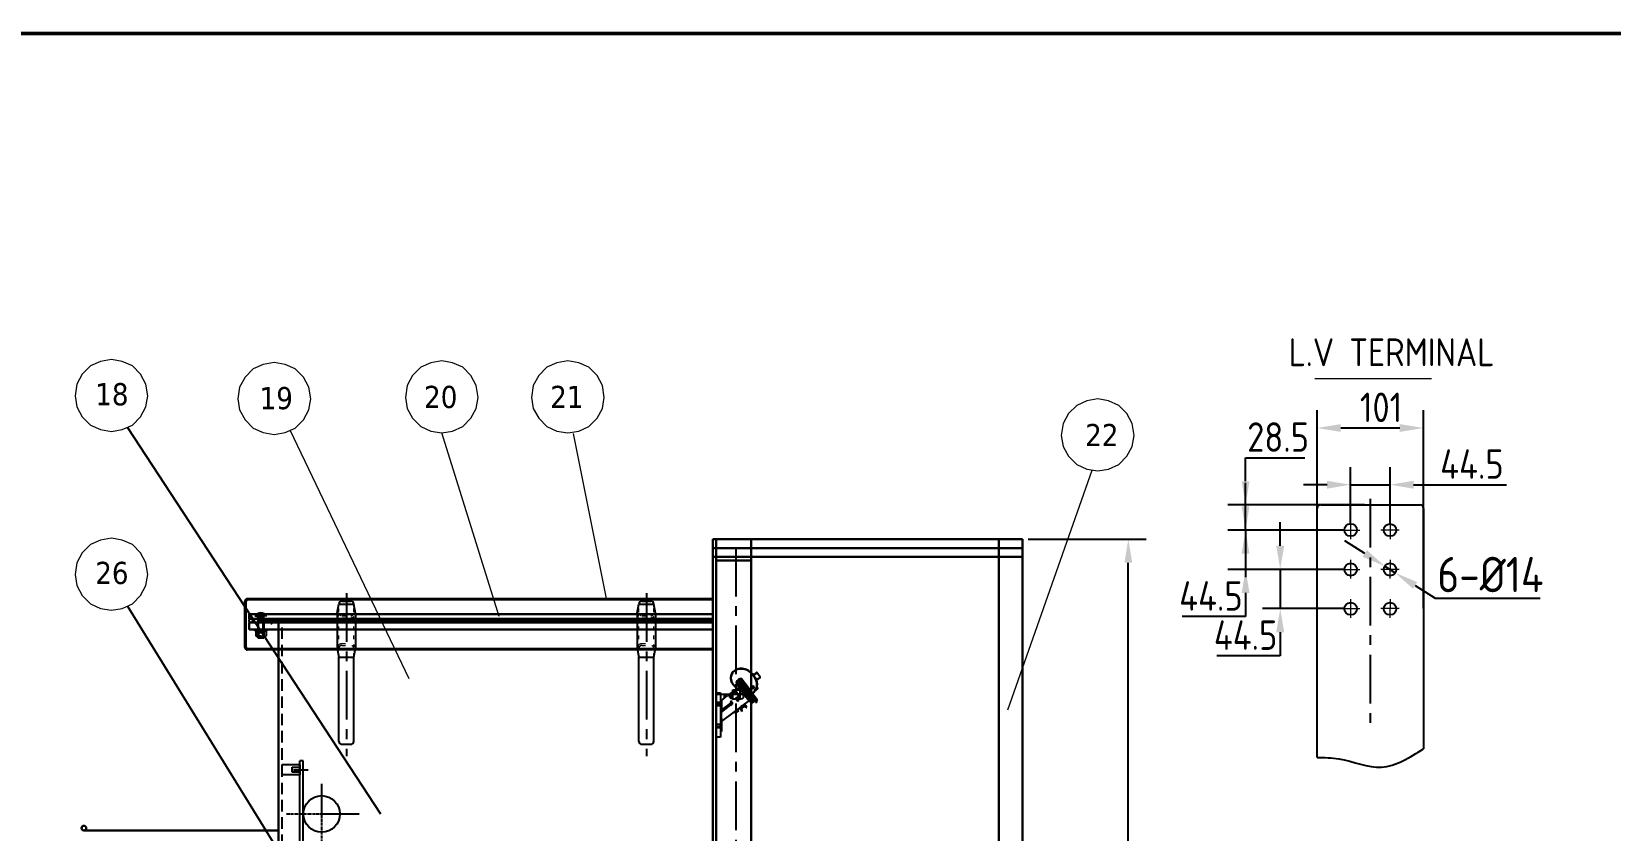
# Model space of a CAD drawing. Header units: millimetres. Extents: x 208456 to 224154, y -159503 to -153953.
# Drawn here: x 219504 to 222181, y -155492 to -154137 of the extents above; entities that cross this region are included whole.
import ezdxf

# ---------------------------------------------------------------- set-up
doc = ezdxf.new("R2010")
doc.units = ezdxf.units.MM
doc.header["$LTSCALE"] = 13
for name, pattern in [('ACAD_ISO03W100', [1.18, 0.47, -0.71]), ('CENTER', [50.8, 31.75, -6.35, 6.35, -6.35]), ('CENTER2', [1.125, 0.75, -0.125, 0.125, -0.125]), ('CENTERX2', [101.6, 63.5, -12.7, 12.7, -12.7]), ('DASHED', [0.75, 0.5, -0.25]), ('点画线', [18, 12, -2, 2, -2])]:
    doc.linetypes.add(name, pattern=pattern)
doc.layers.get('0').update_dxf_attribs({"color": 1, "linetype": 'CENTER'})
for name, color, linetype in [('1', 4, 'Continuous'), ('1轮廓实线层', 7, 'Continuous'), ('2细线层', 4, 'Continuous'), ('3中心线层', 1, 'CENTER'), ('4虚线层', 6, 'DASHED'), ('5剖面线层', 2, 'Continuous'), ('中心线', 1, 'CENTER2'), ('粗实线', 4, 'Continuous'), ('细实线', 2, 'Continuous')]:
    doc.layers.add(name, color=color, linetype=linetype)
doc.layers.add('中心线层', color=1, linetype='点画线', lineweight=18, true_color=0xff0000)
doc.layers.add('标注、文本', color=3, linetype='Continuous', lineweight=25)
doc.layers.add('铁心', color=3, linetype='Continuous', lineweight=0)
doc.styles.get("Standard").update_dxf_attribs({"font": 'gbenor.shx', "bigfont": 'gbcbig.shx'})
doc.styles.add('Tahoma$001', font='tahoma.ttf', dxfattribs={"height": 2.159784})
doc.dimstyles.new('1-15', dxfattribs={"dimscale": 20, "dimtxt": 3.5, "dimasz": 2, "dimexe": 1.5, "dimexo": 0.5, "dimgap": 0.5, "dimtad": 1, "dimtoh": 1, "dimdec": 1, "dimdsep": 46, "dimtxsty": 'Standard', "dimcen": 2.5, "dimclrd": 3, "dimclre": 3, "dimclrt": 3, "dimadec": 0, "dimazin": 2, "dimtfac": 1, "dimtdec": 1, "dimtmove": 0, "dimatfit": 2, "dimfxl": 1, "dimarcsym": 0})

# ---------------------------------------------------------------- blocks, each defined once
blk = doc.blocks.new('846712')
at = {"layer": '1轮廓实线层', "color": 0, "ltscale": 0.5}
for p, q in [((12564.4, -718.9), (12558.4, -718.9)), ((12558.4, -1098.9), (12558.4, -718.9)), ((12564.4, -1098.9), (12564.4, -718.9)), ((12547.6, -733.9), (12572.7, -733.9)), ((12547.6, -1083.9), (12572.7, -1083.9)), ((12558.4, -1098.9), (12564.4, -1098.9))]:
    blk.add_line(p, q, dxfattribs=at)
at = {"layer": '中心线', "color": 1, "ltscale": 0.5}
for p, q in [((12595.4, -758.1), (12595.4, -1068.6)), ((12535.8, -808.9), (12660.2, -808.9)), ((12516.2, -908.9), (12664, -908.9)), ((12510.6, -1008.9), (12666.4, -1008.9))]:
    blk.add_line(p, q, dxfattribs=at)
at = {"layer": '标注、文本'}
for centre in [(12595.4, -808.9), (12595.4, -908.9), (12595.4, -1008.9)]:
    blk.add_circle(centre, 31, dxfattribs=at)
blk = doc.blocks.new('A$C35956794')
at = {"layer": '4虚线层', "ltscale": 5}
for points in [[(17.7, 373.9), (47.7, 373.9), (47.7, 356.1), (17.7, 356.1)], [(17.7, 373.9), (47.7, 373.9), (47.7, 356.1), (17.7, 356.1)], [(34.8, 369.3), (47.7, 369.3), (47.7, 360.7), (34.8, 360.7)], [(34.8, 369.3), (47.7, 369.3), (47.7, 360.7), (34.8, 360.7)], [(17.7, 23.9), (47.7, 23.9), (47.7, 6.1), (17.7, 6.1)], [(17.7, 23.9), (47.7, 23.9), (47.7, 6.1), (17.7, 6.1)], [(34.8, 19.3), (47.7, 19.3), (47.7, 10.7), (34.8, 10.7)], [(34.8, 19.3), (47.7, 19.3), (47.7, 10.7), (34.8, 10.7)]]:
    blk.add_lwpolyline(points, close=True, dxfattribs=at)
at = {"layer": '标注、文本'}
blk.add_blockref('846712', (-12510.6, 1098.9), dxfattribs=at)
blk = doc.blocks.new('*D1631')
at = {"layer": 'Defpoints', "color": 0, "lineweight": -3, "transparency": 16777216}
for p in [(221863.6, -154809), (221683.6, -155139), (221863.6, -155125.4)]:
    blk.add_point(p, dxfattribs=at)
at = {"layer": '标注、文本', "color": 3, "lineweight": -2, "transparency": 16777216}
for p, q in [((221683.6, -155129), (221683.6, -154779)), ((221863.6, -155115.4), (221863.6, -154779)), ((221723.6, -154809), (221823.6, -154809))]:
    blk.add_line(p, q, dxfattribs=at)
at = {"layer": '标注、文本', "color": 3, "lineweight": -3, "transparency": 16777216}
for points in [[(221723.6, -154802.4), (221723.6, -154815.7), (221683.6, -154809)], [(221823.6, -154802.4), (221823.6, -154815.7), (221863.6, -154809)]]:
    blk.add_solid(points, dxfattribs=at)
at = {"layer": '标注、文本', "color": 3, "transparency": 16777216, "insert": (221791.8, -154774), "char_height": 50, "attachment_point": 5}
blk.add_mtext('101', dxfattribs=at)
blk = doc.blocks.new('*D1632')
at = {"layer": 'Defpoints', "color": 0, "lineweight": -3, "transparency": 16777216}
for p in [(221562.2, -154939.4), (221773.6, -154939.4), (221740.3, -154982.1)]:
    blk.add_point(p, dxfattribs=at)
at = {"layer": '标注、文本', "color": 3, "lineweight": -2, "transparency": 16777216}
for p, q in [((221562.2, -154899.4), (221562.2, -154859.4)), ((221562.2, -154859.4), (221662.4, -154859.4)), ((221763.6, -154939.4), (221532.2, -154939.4)), ((221562.2, -154982.1), (221562.2, -154939.4)), ((221730.3, -154982.1), (221532.2, -154982.1)), ((221562.2, -155022.1), (221562.2, -155062.1))]:
    blk.add_line(p, q, dxfattribs=at)
at = {"layer": '标注、文本', "color": 3, "lineweight": -3, "transparency": 16777216}
for points in [[(221555.5, -154899.4), (221568.8, -154899.4), (221562.2, -154939.4)], [(221555.5, -155022.1), (221568.8, -155022.1), (221562.2, -154982.1)]]:
    blk.add_solid(points, dxfattribs=at)
at = {"layer": '标注、文本', "color": 3, "transparency": 16777216, "insert": (221617.3, -154824.4), "char_height": 50, "attachment_point": 5}
blk.add_mtext('28.5', dxfattribs=at)
blk = doc.blocks.new('*D1633')
at = {"layer": 'Defpoints', "color": 0, "lineweight": -3, "transparency": 16777216}
for p in [(221807, -154905.2), (221740.3, -154982.1), (221807, -154982.1)]:
    blk.add_point(p, dxfattribs=at)
at = {"layer": '标注、文本', "color": 3, "lineweight": -2, "transparency": 16777216}
for p, q in [((221740.3, -154972.1), (221740.3, -154875.2)), ((221807, -154972.1), (221807, -154875.2)), ((221700.3, -154905.2), (221660.3, -154905.2)), ((221740.3, -154905.2), (221807, -154905.2)), ((221847, -154905.2), (222004.6, -154905.2))]:
    blk.add_line(p, q, dxfattribs=at)
at = {"layer": '标注、文本', "color": 3, "lineweight": -3, "transparency": 16777216}
for points in [[(221700.3, -154898.6), (221700.3, -154911.9), (221740.3, -154905.2)], [(221847, -154898.6), (221847, -154911.9), (221807, -154905.2)]]:
    blk.add_solid(points, dxfattribs=at)
at = {"layer": '标注、文本', "color": 3, "transparency": 16777216, "insert": (221945.8, -154870.2), "char_height": 50, "attachment_point": 5}
blk.add_mtext('44.5', dxfattribs=at)
blk = doc.blocks.new('*D1634')
at = {"layer": 'Defpoints', "color": 0, "lineweight": -3, "transparency": 16777216}
for p in [(221740.3, -154982.1), (221562.2, -155048.9), (221729.8, -155048.9)]:
    blk.add_point(p, dxfattribs=at)
at = {"layer": '标注、文本', "color": 3, "lineweight": -2, "transparency": 16777216}
for p, q in [((221562.2, -154942.1), (221562.2, -154902.1)), ((221730.3, -154982.1), (221532.2, -154982.1)), ((221562.2, -154982.1), (221562.2, -155048.9)), ((221719.8, -155048.9), (221532.2, -155048.9)), ((221562.2, -155088.9), (221562.2, -155128.9)), ((221562.2, -155128.9), (221454.6, -155128.9))]:
    blk.add_line(p, q, dxfattribs=at)
at = {"layer": '标注、文本', "color": 3, "lineweight": -3, "transparency": 16777216}
for points in [[(221555.5, -154942.1), (221568.8, -154942.1), (221562.2, -154982.1)], [(221555.5, -155088.9), (221568.8, -155088.9), (221562.2, -155048.9)]]:
    blk.add_solid(points, dxfattribs=at)
at = {"layer": '标注、文本', "color": 3, "transparency": 16777216, "insert": (221503.4, -155093.9), "char_height": 50, "attachment_point": 5}
blk.add_mtext('44.5 ', dxfattribs=at)
blk = doc.blocks.new('*D1635')
at = {"layer": 'Defpoints', "color": 0, "lineweight": -3, "transparency": 16777216}
for p in [(221798.1, -155043.4), (221815.8, -155054.7)]:
    blk.add_point(p, dxfattribs=at)
at = {"layer": '标注、文本', "color": 3, "lineweight": -2, "transparency": 16777216}
for p, q in [((221764.3, -155022), (221730.6, -155000.5)), ((221798.1, -155043.4), (221815.8, -155054.7)), ((221849.6, -155076.2), (221883.3, -155097.6)), ((221883.3, -155097.6), (222061.3, -155097.6))]:
    blk.add_line(p, q, dxfattribs=at)
at = {"layer": '标注、文本', "color": 3, "lineweight": -3, "transparency": 16777216}
for points in [[(221767.9, -155016.4), (221760.7, -155027.6), (221798.1, -155043.4)], [(221853.1, -155070.5), (221846, -155081.8), (221815.8, -155054.7)]]:
    blk.add_solid(points, dxfattribs=at)
at = {"layer": '标注、文本', "color": 3, "transparency": 16777216, "insert": (221977.3, -155057.6), "char_height": 60, "attachment_point": 5}
blk.add_mtext('6-%%C14', dxfattribs=at)
blk = doc.blocks.new('*D1669')
at = {"layer": 'Defpoints', "color": 0, "lineweight": -3, "transparency": 16777216}
for p in [(221183.9, -154997.7), (221363.4, -154997.7), (221183.9, -156647.7)]:
    blk.add_point(p, dxfattribs=at)
at = {"layer": '标注、文本', "color": 3, "lineweight": -2, "transparency": 16777216}
for p, q in [((221193.9, -154997.7), (221393.4, -154997.7)), ((221363.4, -156607.7), (221363.4, -155037.7)), ((221193.9, -156647.7), (221393.4, -156647.7))]:
    blk.add_line(p, q, dxfattribs=at)
at = {"layer": '标注、文本', "color": 3, "lineweight": -3, "transparency": 16777216}
for points in [[(221356.8, -155037.7), (221370.1, -155037.7), (221363.4, -154997.7)], [(221356.8, -156607.7), (221370.1, -156607.7), (221363.4, -156647.7)]]:
    blk.add_solid(points, dxfattribs=at)
at = {"layer": '标注、文本', "color": 3, "transparency": 16777216, "insert": (221318.4, -155822.7), "char_height": 70, "attachment_point": 5, "rotation": 90}
blk.add_mtext('1700', dxfattribs=at)
blk = doc.blocks.new('*D1670')
at = {"layer": 'Defpoints', "color": 0, "lineweight": -3, "transparency": 16777216}
for p in [(221740.3, -155048.9), (221620.9, -155115.4), (221740.3, -155115.4)]:
    blk.add_point(p, dxfattribs=at)
at = {"layer": '标注、文本', "color": 3, "lineweight": -2, "transparency": 16777216}
for p, q in [((221620.9, -155008.9), (221620.9, -154968.9)), ((221730.3, -155048.9), (221590.9, -155048.9)), ((221620.9, -155048.9), (221620.9, -155115.4)), ((221730.3, -155115.4), (221590.9, -155115.4)), ((221620.9, -155155.4), (221620.9, -155195.4)), ((221620.9, -155195.4), (221513.4, -155195.4))]:
    blk.add_line(p, q, dxfattribs=at)
at = {"layer": '标注、文本', "color": 3, "lineweight": -3, "transparency": 16777216}
for points in [[(221614.3, -155008.9), (221627.6, -155008.9), (221620.9, -155048.9)], [(221614.3, -155155.4), (221627.6, -155155.4), (221620.9, -155115.4)]]:
    blk.add_solid(points, dxfattribs=at)
at = {"layer": '标注、文本', "color": 3, "transparency": 16777216, "insert": (221562.2, -155160.4), "char_height": 50, "attachment_point": 5}
blk.add_mtext('44.5', dxfattribs=at)

msp = doc.modelspace()

# ---------------------------------------------------------------- hatches: boundary and pattern name
at = {"layer": '5剖面线层'}
msp.add_hatch(color=256, dxfattribs=at).paths.add_polyline_path([(219910.093, -155140.817, 1), (219910.093, -155132.817), (219902.322, -155132.817, 1), (219902.322, -155140.817)])

# ---------------------------------------------------------------- linework, layer by layer
at = {"color": 0, "lineweight": 25}
msp.add_line((220739.438, -155232.088), (220733.406, -155236.559), dxfattribs=at)
at = {"layer": '1', "color": 1, "linetype": 'CENTERX2', "lineweight": -3, "ltscale": 0.1}
for p, q in [((221773.636, -154929.409), (221773.564, -155324.113)), ((220698.928, -156547.666), (220698.928, -154997.713)), ((220698.928, -156547.666), (220698.928, -154997.713)), ((220037.928, -155088.985), (220037.928, -155365.449)), ((220546.463, -155088.985), (220546.463, -155365.449)), ((220723.928, -155260.94), (220664.928, -155260.94))]:
    msp.add_line(p, q, dxfattribs=at)
at = {"layer": '1'}
for p, q in [((221683.55, -155367.893), (221683.571, -154945.367)), ((221689.571, -154939.367), (221857.571, -154939.367)), ((221863.571, -154945.367), (221863.546, -155353.096))]:
    msp.add_line(p, q, dxfattribs=at)
at = {"layer": '1', "color": 7, "linetype": 'Continuous', "lineweight": 25}
for p, q in [((220702.897, -155217.564), (220702.776, -155217.339)), ((220722.544, -155222.704), (220722.423, -155222.479)), ((220724.465, -155224.166), (220724.252, -155223.948)), ((220739.47, -155231.447), (220733.873, -155224.019)), ((220690.988, -155240.733), (220691.108, -155240.958)), ((220701.743, -155252.933), (220693.618, -155244.418)), ((220693.992, -155244.094), (220701.005, -155251.445)), ((220703.687, -155249.423), (220698.946, -155240.123)), ((220700.056, -155240.1), (220705.505, -155250.79)), ((220700.268, -155240.085), (220700.094, -155240.097)), ((220705.538, -155250.788), (220700.094, -155240.097)), ((220701.44, -155242.387), (220700.268, -155240.085)), ((220700.307, -155240.083), (220700.284, -155240.059)), ((220700.307, -155240.083), (220701.468, -155242.365)), ((220701.005, -155251.445), (220703.687, -155249.423)), ((220705.663, -155239.204), (220701.302, -155242.49)), ((220701.302, -155242.49), (220722.517, -155270.644)), ((220703.271, -155241.015), (220704.341, -155240.208)), ((220703.271, -155241.015), (220715.393, -155257.102)), ((220704.193, -155235.984), (220704.098, -155237.128)), ((220718.09, -155255.696), (220704.098, -155237.128)), ((220704.219, -155242.273), (220705.289, -155241.466)), ((220704.341, -155240.208), (220716.464, -155256.296)), ((220718.888, -155255.095), (220704.399, -155235.868)), ((220708.21, -155235.965), (220704.759, -155235.678)), ((220708.038, -155245.115), (220706.968, -155245.921)), ((220724.074, -155257.001), (220707.293, -155234.75)), ((220707.733, -155233.685), (220726.24, -155258.225)), ((220721.524, -155253.108), (220708.633, -155236)), ((220730.122, -155232.648), (220725.147, -155226.051)), ((220725.534, -155225.729), (220725.414, -155225.504)), ((220727.322, -155228.034), (220725.414, -155225.504)), ((220725.534, -155225.729), (220730.51, -155232.326)), ((220725.577, -155225.493), (220727.483, -155228.023)), ((220725.79, -155225.711), (220725.577, -155225.493)), ((220725.79, -155225.711), (220730.758, -155232.309)), ((220727.483, -155228.023), (220727.322, -155228.034)), ((220728.612, -155229.522), (220728.451, -155229.533)), ((220730.396, -155232.114), (220728.451, -155229.533)), ((220728.612, -155229.522), (220730.557, -155232.103)), ((220730.51, -155232.326), (220730.396, -155232.114)), ((220730.758, -155232.309), (220730.557, -155232.103)), ((220732.07, -155234.762), (220731.96, -155234.556)), ((220733.551, -155249.128), (220735.471, -155251.677)), ((220735.668, -155250.276), (220733.886, -155247.912)), ((220735.471, -155251.677), (220735.668, -155250.276)), ((220664.928, -155258.434), (220671.928, -155258.434)), ((220671.928, -155274.525), (220664.928, -155274.525)), ((220664.928, -155276.442), (220671.928, -155276.442)), ((220671.928, -155258.434), (220671.928, -155274.525)), ((220671.928, -155269.112), (220673.928, -155269.112)), ((220671.928, -155276.442), (220671.928, -155274.525)), ((220671.928, -155279.721), (220671.928, -155276.442)), ((220679.155, -155266.88), (220673.928, -155270.819)), ((220673.928, -155269.112), (220673.928, -155289.848)), ((220688.868, -155275.839), (220673.928, -155287.096)), ((220678.661, -155262.852), (220681.518, -155260.699)), ((220679.156, -155266.89), (220678.661, -155262.852)), ((220679.156, -155266.89), (220683.638, -155263.512)), ((220683.638, -155263.512), (220681.518, -155260.699)), ((220700.036, -155251.145), (220683.633, -155263.506)), ((220686.014, -155262.512), (220697.195, -155254.086)), ((220686.014, -155262.512), (220686.215, -155262.778)), ((220686.215, -155262.778), (220687.333, -155261.936)), ((220686.349, -155262.955), (220686.215, -155262.778)), ((220687.467, -155262.113), (220686.349, -155262.955)), ((220686.349, -155262.955), (220690.143, -155267.991)), ((220687.317, -155261.915), (220695.703, -155255.596)), ((220687.317, -155261.915), (220687.333, -155261.936)), ((220687.333, -155261.936), (220687.467, -155262.113)), ((220687.467, -155262.113), (220691.261, -155267.148)), ((220696.136, -155256.17), (220687.75, -155262.489)), ((220689.713, -155272.178), (220688.251, -155278.511)), ((220689.696, -155263.409), (220697.282, -155257.692)), ((220692.06, -155266.547), (220689.696, -155263.409)), ((220692.149, -155272.74), (220689.713, -155272.178)), ((220689.816, -155263.569), (220697.403, -155257.851)), ((220690.143, -155267.991), (220691.261, -155267.148)), ((220690.687, -155279.073), (220692.149, -155272.74)), ((220690.924, -155278.045), (220692.958, -155276.513)), ((220691.261, -155267.148), (220692.06, -155266.547)), ((220691.672, -155274.807), (220692.958, -155276.513)), ((220695.74, -155255.644), (220695.703, -155255.596)), ((220695.74, -155255.644), (220697.417, -155254.38)), ((220695.873, -155255.821), (220695.74, -155255.644)), ((220697.55, -155254.557), (220695.873, -155255.821)), ((220699.647, -155260.829), (220695.873, -155255.821)), ((220697.195, -155254.086), (220697.417, -155254.38)), ((220697.417, -155254.38), (220697.55, -155254.557)), ((220697.55, -155254.557), (220701.324, -155259.565)), ((220699.603, -155265.558), (220697.606, -155267.063)), ((220697.606, -155267.063), (220701.518, -155272.254)), ((220703.514, -155270.749), (220699.603, -155265.558)), ((220699.647, -155260.829), (220701.324, -155259.565)), ((220701.518, -155272.254), (220703.514, -155270.749)), ((220702.618, -155253.807), (220705.813, -155251.399)), ((220705.254, -155251.82), (220711.766, -155260.462)), ((220709.536, -155280.236), (220713.05, -155277.588)), ((220711.766, -155260.462), (220720.492, -155272.042)), ((220716.932, -155282.739), (220713.05, -155277.588)), ((220713.08, -155277.628), (220720.492, -155272.042)), ((220715.393, -155257.102), (220716.464, -155256.296)), ((220715.995, -155257.901), (220717.065, -155257.094)), ((220715.995, -155257.901), (220728.118, -155273.989)), ((220717.065, -155257.094), (220729.188, -155273.182)), ((220732.082, -155274.264), (220718.09, -155255.696)), ((220733.554, -155274.557), (220718.888, -155255.095)), ((220720.492, -155272.042), (220726.157, -155275.474)), ((220734.416, -155270.216), (220721.524, -155253.108)), ((220722.517, -155270.644), (220726.157, -155275.474)), ((220722.517, -155270.644), (220722.517, -155270.644)), ((220724.421, -155269.082), (220725.491, -155268.275)), ((220725.888, -155258.898), (220726.787, -155258.221)), ((220726.157, -155275.474), (220730.518, -155272.188)), ((220727.17, -155272.73), (220728.24, -155271.924)), ((220728.118, -155273.989), (220729.188, -155273.182)), ((220728.801, -155257.349), (220728.697, -155257.241)), ((220730.029, -155255.778), (220735.471, -155251.677)), ((220732.082, -155274.264), (220733.554, -155274.557)), ((220733.554, -155274.557), (220734.416, -155270.216)), ((220664.928, -155279.722), (220671.928, -155279.722)), ((220671.928, -155279.722), (220671.928, -155311.905)), ((220671.928, -155289.848), (220673.928, -155289.848)), ((220673.928, -155301.779), (220671.928, -155301.779)), ((220673.928, -155290.853), (220689.824, -155278.874)), ((220673.928, -155301.779), (220673.928, -155289.848)), ((220673.928, -155307.13), (220695.75, -155290.687)), ((220673.928, -155301.779), (220673.928, -155323.813)), ((220688.251, -155278.511), (220690.687, -155279.073)), ((220695.729, -155290.659), (220701, -155286.687)), ((220697.254, -155292.684), (220695.729, -155290.659)), ((220702.525, -155288.712), (220697.254, -155292.684)), ((220702.525, -155288.712), (220701, -155286.687)), ((220701.021, -155286.715), (220704.295, -155284.248)), ((220704.265, -155284.208), (220707.779, -155281.56)), ((220708.147, -155289.359), (220704.265, -155284.208)), ((220707.348, -155280.988), (220709.105, -155279.664)), ((220707.348, -155280.988), (220708.418, -155282.407)), ((220708.147, -155289.359), (220708.672, -155288.963)), ((220710.175, -155281.083), (220709.105, -155279.664)), ((220716.407, -155283.134), (220716.932, -155282.739)), ((220671.928, -155311.905), (220664.928, -155311.905)), ((220664.928, -155315.184), (220671.928, -155315.184)), ((220664.928, -155317.101), (220671.928, -155317.101)), ((220671.928, -155315.184), (220671.928, -155311.905)), ((220671.928, -155317.101), (220671.928, -155315.184)), ((220671.928, -155317.101), (220671.928, -155333.193)), ((220671.928, -155323.813), (220673.928, -155323.813)), ((220671.928, -155333.193), (220664.928, -155333.193))]:
    msp.add_line(p, q, dxfattribs=at)
at = {"layer": '1', "const_width": 6.541}
msp.add_lwpolyline([(216791.085, -159297.596), (223967.085, -159297.596), (223967.085, -154139.846), (216791.085, -154139.846), (216791.085, -159297.596)], dxfattribs=at)
at = {"layer": '1'}
for centre in [(221740.259, -154982.117), (221806.996, -154982.127), (221740.259, -155049.067), (221740.259, -155049.067), (221806.933, -155049.078), (221806.954, -155049.078), (221740.259, -155115.617), (221740.259, -155115.617), (221806.933, -155115.627), (221806.954, -155115.627)]:
    msp.add_circle(centre, 10.5, dxfattribs=at)
at = {"layer": '1', "color": 7, "linetype": 'Continuous', "lineweight": 25, "extrusion": (0, 0, -1)}
msp.add_circle((-220727.096, -155248.87), 2, dxfattribs=at)
at = {"layer": '1', "color": 7, "linetype": 'Continuous', "lineweight": 25}
for centre, radius in [((220727.096, -155248.87), 1.134), ((220706.652, -155264.316), 4.5)]:
    msp.add_circle(centre, radius, dxfattribs=at)
at = {"layer": '1'}
for centre, start, end in [((221689.571, -154945.367), 90, 180), ((221857.571, -154945.367), 0, 90)]:
    msp.add_arc(centre, 6, start, end, dxfattribs=at)
at = {"layer": '1', "color": 7, "linetype": 'Continuous', "lineweight": 25}
for centre, radius, start, end in [((220712.539, -155286.049), 5.5, 138.536959, 217), ((220708.371, -155288.564), 0.5, 307, 31.105387), ((220712.539, -155286.049), 5.5, 37, 115.463041), ((220716.106, -155282.735), 0.5, 222.894613, 307)]:
    msp.add_arc(centre, radius, start, end, dxfattribs=at)
at = {"layer": '1', "color": 7, "linetype": 'Continuous', "lineweight": 25, "extrusion": (0, 0, -1)}
msp.add_arc((-220712.539, -155286.049), 4.369, 328.894613, 137.105387, dxfattribs=at)
at = {"layer": '1', "color": 7, "linetype": 'Continuous', "lineweight": 25}
for centre, major_axis, ratio, start_param, end_param in [((220705.2, -155233.381), (-14.092, -7.577), 0.99884025, 4.3639957, 6.55141726), ((220705.079, -155233.157), (14.092, 7.577), 0.99884025, 1.22240304, 3.14155831), ((220705.212, -155233.402), (13.652, 7.341), 0.99884025, 1.22240304, 3.4098246), ((220706.519, -155243.042), (22.899, 12.313), 0.99884025, 0.41949, 1.22240304), ((220706.64, -155243.267), (-22.899, -12.313), 0.99884025, 3.56108265, 4.3639957), ((220702.969, -155218.058), (0.072, -0.495), 0.01643668, 1.52552008, 3.09631641), ((220706.651, -155243.288), (22.459, 12.077), 0.99884025, 0.41949, 1.22240304), ((220706.68, -155243.031), (18.609, 18.157), 0.99834277, 0.13937006, 0.87111424), ((220722.238, -155223.1), (-0.306, -0.396), 0.04397233, 1.55116528, 3.12196161), ((220712.768, -155235.38), (13.652, 7.341), 0.99884025, 0.15263109, 0.41949), ((220712.636, -155235.134), (14.092, 7.577), 0.99884025, 0.15263008, 0.41949), ((220721.979, -155223.259), (-0.612, -0.791), 0.05698941, 3.13358416, 3.6194001), ((220712.757, -155235.358), (-14.092, -7.577), 0.99884025, 3.29422273, 3.56108265), ((220712.8, -155235.122), (11.452, 11.174), 0.99834277, 6.1556955, 6.42255536), ((220713.013, -155235.34), (11.452, 11.174), 0.99834277, 6.1556955, 6.28321619), ((220719.596, -155234.153), (13.658, 10.294), 0.00476333, -0.94434426, -0.05739813), ((220719.897, -155234.552), (13.976, 10.532), 0.00475281, 5.32250321, 6.28719916), ((220693.98, -155244.073), (0.362, 0.345), 0.04642525, 3.12881744, 4.69961376), ((220709.946, -155245.914), (-10.957, -5.892), 0.99884025, 4.39833045, 5.30467732), ((220709.923, -155245.872), (10.076, 5.418), 0.99884025, 1.30989262, 2.11845673), ((220710.139, -155246.116), (-0.817, 11.681), 0.99996192, 0.17228312, 0.96124965), ((220710.313, -155246.104), (-0.817, 11.681), 0.99996192, 0.48128088, 0.96124965), ((220710.164, -155245.855), (-8.188, -7.99), 0.99834277, 4.60207295, 4.97992946), ((220710.313, -155246.104), (-0.817, 11.681), 0.99996192, 0.18877934, 0.40585328), ((220719.897, -155234.552), (13.976, 10.532), 0.00475281, 2.94649352, 3.58215091), ((220719.596, -155234.153), (-13.577, -10.231), 0.00475281, 0.02653282, 0.3733367), ((220710.164, -155245.855), (-8.188, -7.99), 0.99834277, 4.19138708, 4.29170853), ((220725.135, -155226.03), (-0.399, -0.301), 0.04758767, 1.56414743, 3.13390013), ((220724.779, -155226.095), (-0.799, -0.601), 0.05708026, 3.15974565, 3.67189583), ((220715.348, -155243.782), (16.294, 8.761), 0.99884025, 4.89389019, 6.43576609), ((220715.336, -155243.761), (-16.734, -8.998), 0.99884025, 1.84872208, 3.29417344), ((220730.111, -155232.628), (-0.399, -0.301), 0.04758767, 1.56385942, 3.13390013), ((220729.759, -155232.706), (-0.799, -0.602), 0.00475281, 3.1564539, 3.66808606), ((220715.585, -155243.744), (13.599, 13.269), 0.99834277, 5.27624114, 5.89227917), ((220725.494, -155241.979), (-13.976, -10.532), 0.00475281, 3.14669955, 4.12383075), ((220726.493, -155255.239), (2.642, 1.421), 0.99884025, 4.13525179, 4.35456402), ((220726.735, -155255.222), (-2.147, -2.095), 0.99834277, 0.8170366, 0.86765709), ((220715.585, -155243.744), (13.599, 13.269), 0.99834277, 4.71019481, 4.85040605)]:
    msp.add_ellipse(centre, major_axis=major_axis, ratio=ratio, start_param=start_param, end_param=end_param, dxfattribs=at)
at = {"layer": '1', "color": 7, "linetype": 'Continuous', "lineweight": 25, "extrusion": (0, 0, -1)}
for centre, major_axis, ratio, start_param, end_param in [((220704.43, -155248.685), (1.384, -2.714), 0.00104004, 5.6008814, 6.28329839), ((220726.094, -155227.841), (-1.389, 0.182), 0.00123907, 3.14770872, 3.66653727), ((220727.557, -155229.783), (-1.056, -0.261), 0.00137568, 2.61411929, 3.13368622), ((220715.222, -155243.548), (11.36, -15.259), 0.99874491, 4.70655602, 4.85916587), ((220715.383, -155243.537), (11.106, -15.444), 0.99876988, 4.69007172, 5.56738076), ((220719.378, -155247.631), (-15.466, -11.353), 0.08906247, 2.7381645, 2.76768773), ((220700.534, -155251.62), (-2.084, 2.186), 0.01267621, 3.14307477, 4.08056763)]:
    msp.add_ellipse(centre, major_axis=major_axis, ratio=ratio, start_param=start_param, end_param=end_param, dxfattribs=at)
at = {"layer": '1', "color": 7, "linetype": 'Continuous', "lineweight": 25}
for points, knots in [([(220733.87, -155224.026), (220733.86, -155224.009), (220733.819, -155223.943), (220733.709, -155223.871), (220733.572, -155223.824), (220733.453, -155223.817), (220733.364, -155223.83), (220733.303, -155223.849), (220733.261, -155223.867), (220733.241, -155223.876), (220733.235, -155223.88)], [0, 0, 0, 0, 0.06047417, 0.24688575, 0.39669031, 0.5247827, 0.63381358, 0.72827515, 0.83552295, 1, 1, 1, 1]), ([(220700.056, -155240.1), (220700.059, -155240.106), (220700.028, -155240.111), (220699.909, -155240.118), (220699.82, -155240.121), (220699.505, -155240.125), (220699.224, -155240.125), (220698.946, -155240.123)], [0, 0, 0, 0, 0.25, 0.25, 0.5, 0.5, 1, 1, 1, 1]), ([(220705.505, -155250.79), (220705.441, -155250.665), (220705.338, -155250.547), (220705.08, -155250.313), (220704.93, -155250.201), (220704.602, -155249.977), (220704.424, -155249.865), (220704.062, -155249.645), (220703.875, -155249.535), (220703.687, -155249.423)], [0, 0, 0, 0, 0.25, 0.25, 0.5, 0.5, 0.75, 0.75, 1, 1, 1, 1]), ([(220707.293, -155234.75), (220707.297, -155234.756), (220707.313, -155234.726), (220707.365, -155234.61), (220707.401, -155234.523), (220707.525, -155234.216), (220707.63, -155233.95), (220707.733, -155233.685)], [0, 0, 0, 0, 0.25, 0.25, 0.5, 0.5, 1, 1, 1, 1]), ([(220730.141, -155231.481), (220730.324, -155231.686), (220730.503, -155231.895), (220730.928, -155232.413), (220731.17, -155232.729), (220731.632, -155233.371), (220731.852, -155233.697), (220732.479, -155234.695), (220732.854, -155235.384), (220733.185, -155236.096)], [0, 0, 0, 0, 0.14927532, 0.14927532, 0.36195649, 0.36195649, 0.57463766, 0.57463766, 1, 1, 1, 1]), ([(220733.406, -155236.559), (220733.404, -155236.559), (220733.399, -155236.551), (220733.379, -155236.512), (220733.365, -155236.482), (220733.325, -155236.398), (220733.3, -155236.345), (220733.245, -155236.225), (220733.215, -155236.16), (220733.185, -155236.096)], [0, 0, 0, 0, 0.25, 0.25, 0.5, 0.5, 0.75, 0.75, 1, 1, 1, 1]), ([(220739.438, -155232.088), (220739.439, -155232.086), (220739.447, -155232.079), (220739.471, -155232.05), (220739.516, -155231.983), (220739.561, -155231.873), (220739.579, -155231.725), (220739.549, -155231.571), (220739.495, -155231.488), (220739.467, -155231.455)], [0, 0, 0, 0, 0.04486945, 0.21301558, 0.33962872, 0.47950858, 0.65851945, 0.85796921, 1, 1, 1, 1]), ([(220701.743, -155252.933), (220701.657, -155252.845), (220701.585, -155252.741), (220701.45, -155252.513), (220701.388, -155252.388), (220701.272, -155252.132), (220701.217, -155251.999), (220701.11, -155251.726), (220701.057, -155251.584), (220701.005, -155251.445)], [0, 0, 0, 0, 0.25, 0.25, 0.5, 0.5, 0.75, 0.75, 1, 1, 1, 1]), ([(220726.24, -155258.225), (220726.009, -155258.206), (220725.784, -155258.158), (220725.411, -155258.035), (220725.258, -155257.969), (220725.112, -155257.892)], [0, 0, 0, 0, 0.56446627, 0.56446627, 1, 1, 1, 1]), ([(220726.896, -155258.208), (220727.062, -155258.185), (220727.221, -155258.148), (220727.529, -155258.05), (220727.678, -155257.988), (220727.958, -155257.844), (220728.09, -155257.762), (220728.341, -155257.578), (220728.461, -155257.475), (220728.57, -155257.365)], [0, 0, 0, 0, 0.25, 0.25, 0.5, 0.5, 0.75, 0.75, 1, 1, 1, 1]), ([(220727.136, -155258.191), (220727.302, -155258.168), (220727.46, -155258.132), (220727.768, -155258.033), (220727.916, -155257.971), (220728.194, -155257.828), (220728.325, -155257.746), (220728.575, -155257.562), (220728.693, -155257.459), (220728.801, -155257.349)], [0, 0, 0, 0, 0.25, 0.25, 0.5, 0.5, 0.75, 0.75, 1, 1, 1, 1])]:
    msp.add_open_spline(points, degree=3, knots=knots, dxfattribs=at)
at = {"layer": '1轮廓实线层'}
for p, q in [((219882.9, -155127.817), (219892.928, -155127.817)), ((219887.748, -155134.217), (219898.108, -155127.817)), ((219898.108, -155134.217), (219887.748, -155127.817)), ((219887.748, -155134.217), (219887.748, -155127.817)), ((219887.748, -155134.217), (219898.108, -155134.217)), ((219887.928, -155136.817), (219888.928, -155134.217)), ((219887.928, -155136.817), (219892.928, -155136.817)), ((219887.928, -155136.817), (219887.928, -155164.817)), ((219898.108, -155134.217), (219888.928, -155134.217)), ((219888.928, -155134.217), (219888.928, -155134.217)), ((219902.957, -155127.817), (219892.928, -155127.817)), ((219897.928, -155136.817), (219892.928, -155136.817)), ((219897.928, -155136.817), (219896.928, -155134.217)), ((219897.928, -155136.817), (219897.928, -155164.817)), ((219898.108, -155134.217), (219898.108, -155127.817)), ((219882.928, -155152.817), (219882.928, -155150.817)), ((219892.928, -155152.817), (219882.928, -155152.817)), ((219884.383, -155153.529), (219884.383, -155161.604)), ((219885.078, -155152.817), (219892.928, -155152.817)), ((219893.178, -155152.817), (219886.582, -155152.817)), ((219893.178, -155162.317), (219886.582, -155162.317)), ((219887.928, -155164.817), (219897.928, -155164.817)), ((219888.781, -155153.529), (219888.781, -155164.817)), ((219892.928, -155152.817), (219902.928, -155152.817)), ((219900.778, -155152.817), (219892.928, -155152.817)), ((219893.178, -155152.817), (219899.775, -155152.817)), ((219893.178, -155162.317), (219899.775, -155162.317)), ((219897.576, -155153.529), (219897.576, -155164.817)), ((219901.973, -155153.529), (219901.973, -155161.604)), ((219902.928, -155152.817), (219902.928, -155150.817))]:
    msp.add_line(p, q, dxfattribs=at)
for centre, radius, start, end in [((219892.858, -155135.206), 12.4, 89.672726, 143.421423), ((219892.798, -155135.609), 12.803, 37.488414, 89.417438), ((219886.582, -155156.566), 3.749, 54.090399, 125.909601), ((219886.582, -155158.568), 3.749, 234.090399, 305.909601), ((219893.178, -155166.744), 13.927, 71.593388, 108.406612), ((219893.178, -155148.39), 13.927, 251.593388, 288.406612), ((219899.775, -155156.566), 3.749, 54.090399, 125.909601), ((219899.775, -155158.568), 3.749, 234.090399, 305.909601)]:
    msp.add_arc(centre, radius, start, end, dxfattribs=at)
at = {"layer": '2细线层'}
for p, q in [((219888.928, -155164.817), (219888.928, -155134.217)), ((219896.928, -155164.817), (219896.928, -155134.217))]:
    msp.add_line(p, q, dxfattribs=at)
at = {"layer": '3中心线层'}
msp.add_line((219892.928, -155157.514), (219892.928, -155150.721), dxfattribs=at)
at = {"layer": '4虚线层', "ltscale": 3}
msp.add_line((219928.928, -156541.666), (219928.928, -155138.817), dxfattribs=at)
at = {"layer": '4虚线层'}
for p, q in [((219887.678, -155152.817), (219887.678, -155150.817)), ((219898.178, -155152.817), (219898.178, -155150.817))]:
    msp.add_line(p, q, dxfattribs=at)
at = {"layer": '4虚线层', "ltscale": 3}
msp.add_circle((219875.928, -155135.817), 3, dxfattribs=at)
at = {"layer": '中心线层'}
for p, q in [((221724.76, -154982.117), (221755.759, -154982.117)), ((221740.259, -154965.998), (221740.259, -154997.834)), ((221822.495, -154982.132), (221791.496, -154982.122)), ((221807.001, -154966.009), (221806.991, -154997.845)), ((221740.259, -155032.748), (221740.259, -155064.584)), ((221806.98, -155032.759), (221806.97, -155064.595)), ((221724.76, -155048.867), (221755.759, -155048.867)), ((221822.475, -155048.882), (221791.475, -155048.872)), ((221724.76, -155115.416), (221755.759, -155115.416)), ((221740.259, -155099.297), (221740.259, -155131.134)), ((221822.475, -155115.431), (221791.475, -155115.422)), ((221806.98, -155099.308), (221806.97, -155131.144))]:
    msp.add_line(p, q, dxfattribs=at)
at = {"layer": '标注、文本'}
for p, q in [((219666.695, -154807.942), (220095.928, -155463.665)), ((219666.695, -155111.048), (220046.392, -155726.546)), ((219865.928, -155181.597), (219865.928, -155102.615)), ((219867.928, -155181.597), (219867.928, -155102.615)), ((220658.928, -155098.615), (219869.928, -155098.615)), ((220658.928, -155100.615), (219869.928, -155100.615)), ((220022.428, -155122.855), (220025.428, -155107.855)), ((220025.428, -155107.855), (220050.428, -155107.855)), ((220030.428, -155102.615), (220045.428, -155102.615)), ((220053.428, -155122.855), (220050.428, -155107.855)), ((220530.963, -155122.855), (220533.963, -155107.855)), ((220533.963, -155107.855), (220558.963, -155107.855)), ((220538.963, -155102.615), (220553.963, -155102.615)), ((220561.963, -155122.855), (220558.963, -155107.855)), ((220022.428, -155122.855), (220022.428, -155182.855)), ((220053.428, -155122.855), (220053.428, -155182.855)), ((220530.963, -155122.855), (220530.963, -155182.855)), ((220561.963, -155122.855), (220561.963, -155182.855)), ((220658.928, -155183.597), (219866.464, -155183.597)), ((220658.928, -155185.597), (219869.928, -155185.597)), ((220022.428, -155182.855), (220025.428, -155197.855)), ((220050.428, -155197.855), (220053.428, -155182.855)), ((220530.963, -155182.855), (220533.963, -155197.855)), ((220558.963, -155197.855), (220561.963, -155182.855)), ((220658.928, -155176.666), (220658.928, -156539.666)), ((220025.428, -155340.597), (220025.428, -155197.855)), ((220025.428, -155197.855), (220050.428, -155197.855)), ((220050.428, -155340.597), (220050.428, -155197.855)), ((220533.963, -155340.597), (220533.963, -155197.855)), ((220533.963, -155197.855), (220558.963, -155197.855)), ((220558.963, -155340.597), (220558.963, -155197.855)), ((220664.928, -155256.434), (220664.928, -155331.193)), ((220030.428, -155345.597), (220045.428, -155345.597)), ((220538.963, -155345.597), (220553.963, -155345.597))]:
    msp.add_line(p, q, dxfattribs=at)
at = {"layer": '标注、文本', "color": 2, "linetype": 'ACAD_ISO03W100', "lineweight": 18}
for p, q in [((220025.428, -155197.855), (220025.428, -155107.615)), ((220050.428, -155197.855), (220050.428, -155107.615)), ((220533.963, -155197.855), (220533.963, -155107.615)), ((220558.963, -155197.855), (220558.963, -155107.615)), ((220030.428, -155127.855), (220045.428, -155127.855)), ((220030.428, -155130.855), (220045.428, -155130.855)), ((220538.963, -155127.855), (220553.963, -155127.855)), ((220538.963, -155130.855), (220553.963, -155130.855)), ((220030.428, -155174.855), (220045.428, -155174.855)), ((220030.428, -155177.855), (220045.428, -155177.855)), ((220538.963, -155174.855), (220553.963, -155174.855)), ((220538.963, -155177.855), (220553.963, -155177.855))]:
    msp.add_line(p, q, dxfattribs=at)
at = {"layer": '标注、文本', "color": 4, "lineweight": 30}
msp.add_line((219922.928, -155491.68), (219592.928, -155491.68), dxfattribs=at)
msp.add_circle((219592.928, -155487.68), 4, dxfattribs=at)
at = {"layer": '标注、文本'}
for centre, radius, start, end in [((219869.928, -155102.615), 4, 90, 180), ((219869.928, -155102.615), 2, 90, 180), ((220030.428, -155107.615), 5, 90, 180), ((220045.428, -155107.615), 5, 0, 90), ((220538.963, -155107.615), 5, 90, 180), ((220553.963, -155107.615), 5, 0, 90), ((219869.928, -155181.597), 4, 180, 270), ((219869.928, -155181.597), 2, 180, 270), ((220030.428, -155340.597), 5, 180, 270), ((220045.428, -155340.597), 5, 270, 0), ((220538.963, -155340.597), 5, 180, 270), ((220553.963, -155340.597), 5, 270, 0)]:
    msp.add_arc(centre, radius, start, end, dxfattribs=at)
at = {"layer": '标注、文本', "color": 2, "linetype": 'ACAD_ISO03W100', "lineweight": 18}
for centre, radius, start, end in [((220030.428, -155122.855), 8, 180, 270), ((220030.428, -155122.855), 5, 180, 270), ((220045.428, -155122.855), 5, 270, 0), ((220045.428, -155122.855), 8, 270, 0), ((220538.963, -155122.855), 8, 180, 270), ((220538.963, -155122.855), 5, 180, 270), ((220553.963, -155122.855), 5, 270, 0), ((220553.963, -155122.855), 8, 270, 0), ((220030.428, -155182.855), 8, 90, 180), ((220030.428, -155182.855), 5, 90, 180), ((220045.428, -155182.855), 8, 0, 90), ((220045.428, -155182.855), 5, 0, 90), ((220538.963, -155182.855), 8, 90, 180), ((220538.963, -155182.855), 5, 90, 180), ((220553.963, -155182.855), 8, 0, 90), ((220553.963, -155182.855), 5, 0, 90)]:
    msp.add_arc(centre, radius, start, end, dxfattribs=at)
at = {"layer": '标注、文本'}
msp.add_open_spline([(221683.55, -155367.893), (221695.794, -155368.07), (221732.599, -155368.601), (221795.137, -155397.251), (221840.397, -155368.038), (221863.55, -155353.093)], degree=3, knots=[0, 0, 0, 0, 73.60943979, 221.28127785, 375.94621417, 375.94621417, 375.94621417, 375.94621417], dxfattribs=at)
at = {"layer": '粗实线', "lineweight": 30}
for p, q in [((220658.928, -156547.666), (220658.928, -154997.713)), ((220658.928, -154997.713), (221183.928, -154997.713)), ((220658.928, -155027.713), (220658.928, -154997.713)), ((220664.928, -156547.666), (220664.928, -154997.713)), ((220723.928, -156547.666), (220723.928, -154997.713)), ((221143.928, -156547.666), (221143.928, -154997.713)), ((221183.928, -156547.666), (221183.928, -154997.713)), ((220658.928, -155012.713), (221183.928, -155012.713)), ((220723.928, -155027.713), (220658.928, -155027.713)), ((220658.928, -155027.713), (221183.928, -155027.713)), ((220664.928, -155033.713), (220723.928, -155033.713)), ((219867.928, -155124.817), (219865.928, -155124.817)), ((219867.928, -155132.817), (219865.928, -155132.817)), ((219867.928, -155138.817), (219865.928, -155138.817)), ((219872.928, -155124.817), (219872.928, -155132.817)), ((220658.928, -155132.817), (219872.928, -155132.817)), ((220658.928, -155138.817), (219872.928, -155138.817)), ((219872.928, -155138.817), (219872.928, -155150.817)), ((220658.928, -155124.817), (219874.12, -155124.817)), ((219896.928, -155135.817), (220658.928, -155135.817)), ((219922.928, -156541.666), (219922.928, -155138.817)), ((219865.928, -155150.817), (219867.928, -155150.817)), ((219872.928, -155150.817), (220658.928, -155150.817))]:
    msp.add_line(p, q, dxfattribs=at)
at = {"layer": '粗实线'}
msp.add_line((219887.928, -155164.817), (219887.928, -155164.817), dxfattribs=at)
msp.add_lwpolyline([(220692.928, -155252.94), (220704.928, -155252.94), (220704.928, -155268.94), (220692.928, -155268.94)], close=True, dxfattribs=at)
at = {"layer": '细实线'}
msp.add_arc((219910.093, -155136.817), 4, 270, 90, dxfattribs=at)
at = {"layer": '铁心'}
msp.add_line((221877.575, -154725.471), (221679.66, -154725.471), dxfattribs=at)
for points in [[(219701.482, -154754.632), (219698.169, -154734.754), (219689.133, -154717.586), (219675.279, -154703.731), (219658.111, -154696.202), (219639.739, -154692.889), (219621.065, -154696.202), (219604.198, -154703.731), (219590.344, -154717.586), (219581.007, -154734.754), (219577.995, -154754.632), (219581.007, -154773.306), (219590.344, -154790.172), (219604.198, -154804.027), (219621.065, -154811.858), (219639.739, -154814.87), (219658.111, -154811.858), (219675.279, -154804.027), (219689.133, -154790.172), (219698.169, -154773.306)], [(219977.44, -154759.678), (219974.127, -154739.799), (219965.092, -154722.632), (219951.237, -154708.777), (219934.069, -154701.247), (219915.697, -154697.934), (219897.023, -154701.247), (219880.157, -154708.777), (219866.302, -154722.632), (219856.965, -154739.799), (219853.953, -154759.678), (219856.965, -154778.351), (219866.302, -154795.218), (219880.157, -154809.073), (219897.023, -154816.903), (219915.697, -154819.915), (219934.069, -154816.903), (219951.237, -154809.073), (219965.092, -154795.218), (219974.127, -154778.351)], [(220261.397, -154757.023), (220258.084, -154737.145), (220249.048, -154719.977), (220235.193, -154706.123), (220218.026, -154698.593), (220199.653, -154695.28), (220180.98, -154698.593), (220164.113, -154706.123), (220150.258, -154719.977), (220140.922, -154737.145), (220137.91, -154757.023), (220140.922, -154775.697), (220150.258, -154792.564), (220164.113, -154806.418), (220180.98, -154814.249), (220199.653, -154817.261), (220218.026, -154814.249), (220235.193, -154806.418), (220249.048, -154792.564), (220258.084, -154775.697)], [(220475.149, -154757.023), (220471.836, -154737.145), (220462.8, -154719.977), (220448.946, -154706.123), (220431.778, -154698.593), (220413.406, -154695.28), (220394.732, -154698.593), (220377.866, -154706.123), (220364.011, -154719.977), (220354.674, -154737.145), (220351.662, -154757.023), (220354.674, -154775.697), (220364.011, -154792.564), (220377.866, -154806.418), (220394.732, -154814.249), (220413.406, -154817.261), (220431.778, -154814.249), (220448.946, -154806.418), (220462.8, -154792.564), (220471.836, -154775.697)], [(221373.326, -154821.554), (221370.013, -154801.676), (221360.978, -154784.508), (221347.123, -154770.653), (221329.955, -154763.124), (221311.583, -154759.811), (221292.909, -154763.124), (221276.043, -154770.653), (221262.188, -154784.508), (221252.851, -154801.676), (221249.839, -154821.554), (221252.851, -154840.228), (221262.188, -154857.094), (221276.043, -154870.949), (221292.909, -154878.78), (221311.583, -154881.792), (221329.955, -154878.78), (221347.123, -154870.949), (221360.978, -154857.094), (221370.013, -154840.228)], [(219701.482, -155057.738), (219698.169, -155037.86), (219689.133, -155020.692), (219675.279, -155006.838), (219658.111, -154999.308), (219639.739, -154995.995), (219621.065, -154999.308), (219604.198, -155006.838), (219590.344, -155020.692), (219581.007, -155037.86), (219577.995, -155057.738), (219581.007, -155076.412), (219590.344, -155093.278), (219604.198, -155107.133), (219621.065, -155114.964), (219639.739, -155117.976), (219658.111, -155114.964), (219675.279, -155107.133), (219689.133, -155093.278), (219698.169, -155076.412)]]:
    msp.add_lwpolyline(points, close=True, dxfattribs=at)
for points in [[(220144.369, -155234.775), (219942.653, -154812.988), (219942.653, -154812.988)], [(220296.958, -155128.866), (220199.653, -154817.261), (220199.653, -154817.261)], [(220479.581, -155101.063), (220422.929, -154818.286), (220422.929, -154818.286)], [(221159.123, -155287.161), (221302.246, -154880.286), (221302.246, -154880.286)]]:
    msp.add_lwpolyline(points, dxfattribs=at)

# ---------------------------------------------------------------- block references
at = {"layer": '标注、文本'}
msp.add_blockref('A$C35956794', (219911.18, -155753.665), dxfattribs=at)

# ---------------------------------------------------------------- texts
at = {"layer": '铁心'}
msp.add_text('L.V TERMINAL', height=47.24914, dxfattribs=at).set_placement((221635.275, -154704.185))
at = {"layer": '铁心', "style": 'Tahoma$001'}
for s, p in [('18', (219612.276, -154770.532)), ('19', (219890.881, -154777.15)), ('20', (220169.681, -154775.117)), ('21', (220383.433, -154775.117)), ('22', (221290.248, -154839.783)), ('26', (219612.276, -155073.639))]:
    msp.add_text(s, height=37.5893, dxfattribs=at).set_placement(p)

# ---------------------------------------------------------------- dimensions: what is measured, and where the dimension line sits
at = {"layer": '标注、文本'}
for base, p1, p2, text, picture, middle in [((221863.571, -154809.041), (221683.571, -155139.028), (221863.571, -155125.367), '101', '*D1631', (221791.759, -154809.041)), ((221806.996, -154905.222), (221740.259, -154982.117), (221806.996, -154982.127), '44.5', '*D1633', (221945.775, -154905.222))]:
    dim = msp.add_linear_dim(base=base, p1=p1, p2=p2, text=text, dimstyle='1-15', override={"dimtxt": 2.5}, dxfattribs=at)
    dim.commit()
    dim.dimension.update_dxf_attribs({"geometry": picture, "text_midpoint": middle, "dimtype": 160})
for base, p2, angle, text, picture, middle in [((221562.153, -154939.367), (221773.634, -154939.367), 90, '28.5', '*D1632', (221617.295, -154859.367)), ((221562.153, -155048.867), (221729.761, -155048.867), 270, '44.5 ', '*D1634', (221503.374, -155128.867))]:
    dim = msp.add_linear_dim(base=base, p1=(221740.259, -154982.117), p2=p2, angle=angle, text=text, dimstyle='1-15', override={"dimtxt": 2.5}, dxfattribs=at)
    dim.commit()
    dim.dimension.update_dxf_attribs({"geometry": picture, "text_midpoint": middle, "dimtype": 160})
dim = msp.add_linear_dim(base=(221620.933, -155115.416), p1=(221740.259, -155048.867), p2=(221740.259, -155115.416), angle=90, text='44.5', dimstyle='1-15', override={"dimtxt": 2.5}, dxfattribs=at)
dim.commit()
dim.dimension.update_dxf_attribs({"geometry": '*D1670', "text_midpoint": (221562.153, -155160.416)})
dim = msp.add_linear_dim(base=(221363.426, -154997.713), p1=(221183.928, -156647.666), p2=(221183.928, -154997.713), angle=90, text='1700', dimstyle='1-15', dxfattribs=at)
dim.commit()
dim.dimension.update_dxf_attribs({"geometry": '*D1669', "text_midpoint": (221318.426, -155822.69)})
dim = msp.add_diameter_dim_2p(p1=(221798.071, -155043.446), p2=(221815.795, -155054.71), text='6-%%C14', dimstyle='1-15', override={"dimtxt": 3, "dimcen": 2}, dxfattribs=at)
dim.commit()
dim.dimension.update_dxf_attribs({"geometry": '*D1635', "text_midpoint": (221977.31, -155057.618)})

doc.saveas('drawing.dxf')
